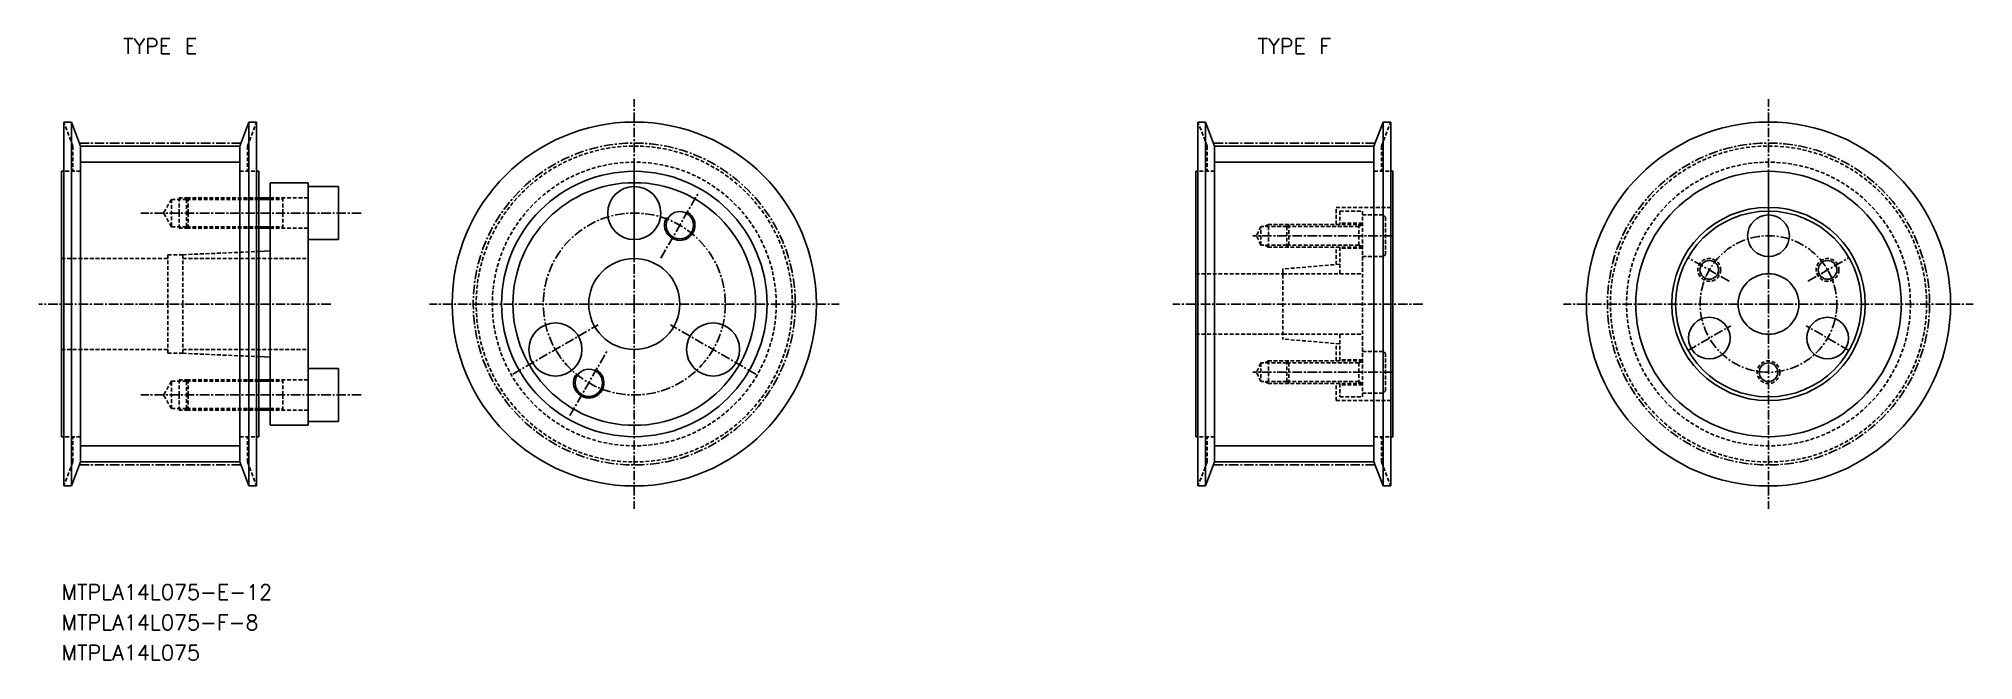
# Model space of a CAD drawing. Extents: x 25 to 280, y 65 to 147.
import ezdxf
from ezdxf.enums import TextEntityAlignment as Align

# ---------------------------------------------------------------- set-up
doc = ezdxf.new("R2010")
doc.units = 0
doc.linetypes.add('CENTER', pattern=[2, 1.25, -0.25, 0.25, -0.25])
doc.linetypes.add('DASHED', pattern=[0.75, 0.5, -0.25])
doc.layers.get('0').update_dxf_attribs({"linetype": 'CONTINUOUS'})
doc.layers.add('CENTER', color=1, linetype='CENTER')
doc.styles.add('MISUMI', font='txt.shx')

msp = doc.modelspace()

# ---------------------------------------------------------------- linework, layer by layer
at = {"color": 3, "linetype": 'DASHED'}
for p, q in [((29.28, 132.44), (28.08, 135.6)), ((52.28, 132.44), (53.48, 135.6)), ((178.78, 132.44), (177.58, 135.6)), ((201.78, 132.44), (202.98, 135.6)), ((29.28, 132.44), (29.28, 129.1)), ((52.28, 132.44), (52.28, 129.1)), ((178.78, 132.44), (178.78, 129.1)), ((201.78, 132.44), (201.78, 129.1)), ((30.28, 129.1), (28.08, 129.1)), ((51.28, 129.1), (53.48, 129.1)), ((179.78, 129.1), (177.58, 129.1)), ((200.78, 129.1), (202.98, 129.1)), ((42.28, 125.4), (41.24, 123.6)), ((42.28, 125.4), (42.28, 121.8)), ((44.28, 125.4), (42.28, 125.4)), ((44.48, 125.6), (43.28, 125.6)), ((43.28, 125.6), (43.28, 123.6)), ((44.48, 125.6), (44.28, 125.4)), ((44.28, 125.4), (53.78, 125.4)), ((44.28, 125.4), (44.28, 123.6)), ((53.78, 125.6), (44.48, 125.6)), ((44.48, 125.6), (44.48, 123.6)), ((60.28, 125.6), (55.28, 125.6)), ((55.28, 125.4), (56.94, 125.4)), ((56.94, 125.6), (56.94, 123.6)), ((42.28, 121.8), (41.24, 123.6)), ((43.28, 121.6), (43.28, 123.6)), ((44.28, 121.8), (44.28, 123.6)), ((44.48, 121.6), (44.48, 123.6)), ((56.94, 121.6), (56.94, 123.6)), ((195.78, 124.35), (203.28, 124.35)), ((195.78, 122.1), (195.78, 124.35)), ((196.28, 123.85), (199.28, 123.85)), ((196.28, 123.85), (196.28, 122.1)), ((199.28, 123.85), (199.28, 99.35)), ((201.98, 123.35), (199.28, 123.35)), ((201.98, 123.35), (201.98, 117.85)), ((201.98, 123.35), (202.28, 123.05)), ((202.28, 123.05), (202.28, 118.15)), ((44.28, 121.8), (42.28, 121.8)), ((44.48, 121.6), (43.28, 121.6)), ((44.28, 121.8), (53.78, 121.8)), ((44.48, 121.6), (44.28, 121.8)), ((53.78, 121.6), (44.48, 121.6)), ((55.28, 121.8), (56.94, 121.8)), ((60.28, 121.6), (55.28, 121.6)), ((185.86, 121.83), (185.28, 120.6)), ((185.86, 119.37), (185.28, 120.6)), ((185.29, 120.6), (185.29, 120.6)), ((189.28, 121.83), (185.86, 121.83)), ((185.86, 119.37), (185.86, 121.83)), ((186.86, 122.1), (186.39, 121.83)), ((189.55, 122.1), (186.86, 122.1)), ((186.86, 119.1), (186.86, 122.1)), ((189.28, 121.83), (189.55, 122.1)), ((198.78, 121.83), (189.28, 121.83)), ((189.28, 121.83), (189.28, 119.37)), ((199.28, 122.1), (189.55, 122.1)), ((189.55, 122.1), (189.55, 119.1)), ((199.28, 122.25), (196.28, 122.25)), ((198.78, 122.1), (198.78, 119.1)), ((198.78, 121.83), (199.25, 122.1)), ((27.78, 117.6), (41.78, 117.6)), ((41.78, 118.1), (41.78, 111.6)), ((41.78, 118.1), (43.78, 118.1)), ((43.78, 118.1), (53.78, 118.53)), ((43.78, 118.1), (43.78, 111.6)), ((43.78, 117.6), (60.28, 117.6)), ((185.85, 119.4), (185.85, 119.4)), ((189.28, 119.37), (185.85, 119.37)), ((186.85, 119.1), (186.38, 119.37)), ((189.55, 119.1), (186.85, 119.1)), ((198.78, 119.37), (189.28, 119.37)), ((189.55, 119.1), (189.28, 119.37)), ((199.28, 119.1), (189.55, 119.1)), ((195.78, 116.81), (195.78, 119.1)), ((196.28, 119.1), (196.28, 115.6)), ((199.28, 118.95), (196.28, 118.95)), ((198.78, 119.37), (199.25, 119.1)), ((201.98, 117.85), (199.28, 117.85)), ((201.98, 117.85), (202.28, 118.15)), ((177.28, 115.6), (188.78, 115.6)), ((196.28, 116.85), (188.78, 116.22)), ((188.78, 116.22), (188.78, 106.97)), ((188.78, 115.6), (199.28, 115.6)), ((41.78, 105.1), (41.78, 111.6)), ((43.78, 105.1), (43.78, 111.6)), ((177.28, 107.6), (188.78, 107.6)), ((188.78, 107.6), (199.28, 107.6)), ((196.28, 107.6), (196.28, 104.1)), ((27.78, 105.6), (41.78, 105.6)), ((41.78, 105.1), (43.78, 105.1)), ((43.78, 105.6), (60.28, 105.6)), ((43.78, 105.1), (53.78, 104.66)), ((196.28, 106.35), (188.78, 106.97)), ((195.78, 104.1), (195.78, 106.39)), ((201.98, 105.35), (199.28, 105.35)), ((201.98, 99.85), (201.98, 105.35)), ((201.98, 105.35), (202.28, 105.05)), ((202.28, 100.15), (202.28, 105.05)), ((185.86, 103.83), (185.28, 102.6)), ((185.86, 101.37), (185.28, 102.6)), ((185.29, 102.6), (185.29, 102.6)), ((185.86, 103.83), (185.86, 101.37)), ((189.28, 103.83), (185.86, 103.83)), ((185.86, 103.8), (185.86, 103.8)), ((186.86, 104.1), (186.39, 103.83)), ((186.86, 104.1), (186.86, 101.1)), ((189.55, 104.1), (186.86, 104.1)), ((189.55, 104.1), (189.28, 103.83)), ((198.78, 103.83), (189.28, 103.83)), ((189.28, 101.37), (189.28, 103.83)), ((199.28, 104.1), (189.55, 104.1)), ((189.55, 101.1), (189.55, 104.1)), ((199.28, 104.25), (196.28, 104.25)), ((198.78, 101.1), (198.78, 104.1)), ((198.78, 103.83), (199.25, 104.1)), ((42.28, 101.4), (41.24, 99.6)), ((42.28, 97.8), (41.24, 99.6)), ((42.28, 97.8), (42.28, 101.4)), ((44.28, 101.4), (42.28, 101.4)), ((43.28, 101.6), (43.28, 99.6)), ((44.48, 101.6), (43.28, 101.6)), ((43.28, 97.6), (43.28, 99.6)), ((44.48, 101.6), (44.28, 101.4)), ((44.28, 101.4), (53.78, 101.4)), ((44.28, 101.4), (44.28, 99.6)), ((44.28, 97.8), (44.28, 99.6)), ((53.78, 101.6), (44.48, 101.6)), ((44.48, 101.6), (44.48, 99.6)), ((44.48, 97.6), (44.48, 99.6)), ((60.28, 101.6), (55.28, 101.6)), ((55.28, 101.4), (56.94, 101.4)), ((56.94, 101.6), (56.94, 99.6)), ((56.94, 97.6), (56.94, 99.6)), ((189.28, 101.37), (185.86, 101.37)), ((186.86, 101.1), (186.39, 101.37)), ((189.55, 101.1), (186.86, 101.1)), ((198.78, 101.37), (189.28, 101.37)), ((189.28, 101.37), (189.55, 101.1)), ((199.28, 101.1), (189.55, 101.1)), ((195.78, 98.85), (195.78, 101.1)), ((196.28, 101.1), (196.28, 99.35)), ((199.28, 100.95), (196.28, 100.95)), ((198.78, 101.37), (199.25, 101.1)), ((201.98, 99.85), (199.28, 99.85)), ((201.98, 99.85), (202.28, 100.15)), ((44.28, 97.8), (42.28, 97.8)), ((44.48, 97.6), (43.28, 97.6)), ((44.28, 97.8), (53.78, 97.8)), ((44.48, 97.6), (44.28, 97.8)), ((53.78, 97.6), (44.48, 97.6)), ((55.28, 97.8), (56.94, 97.8)), ((60.28, 97.6), (55.28, 97.6)), ((195.78, 98.85), (203.28, 98.85)), ((196.28, 99.35), (199.28, 99.35)), ((30.28, 94.1), (28.08, 94.1)), ((29.28, 90.76), (29.28, 94.1)), ((51.28, 94.1), (53.48, 94.1)), ((52.28, 90.76), (52.28, 94.1)), ((179.78, 94.1), (177.58, 94.1)), ((178.78, 90.76), (178.78, 94.1)), ((200.78, 94.1), (202.98, 94.1)), ((201.78, 90.76), (201.78, 94.1)), ((29.28, 90.76), (28.08, 87.6)), ((52.28, 90.76), (53.48, 87.6)), ((178.78, 90.76), (177.58, 87.6)), ((201.78, 90.76), (202.98, 87.6))]:
    msp.add_line(p, q, dxfattribs=at)
at = {"color": 7, "linetype": 'CONTINUOUS'}
for p, q in [((28.08, 135.6), (28.08, 129.1)), ((29.08, 135.6), (28.08, 135.6)), ((29.08, 135.6), (29.08, 87.6)), ((30.28, 132.44), (29.08, 135.6)), ((51.28, 132.44), (52.48, 135.6)), ((52.48, 135.6), (52.48, 87.6)), ((52.48, 135.6), (53.48, 135.6)), ((53.48, 135.6), (53.48, 129.1)), ((177.58, 135.6), (177.58, 129.1)), ((178.58, 135.6), (177.58, 135.6)), ((178.58, 135.6), (178.58, 87.6)), ((179.78, 132.44), (178.58, 135.6)), ((200.78, 132.44), (201.98, 135.6)), ((201.98, 135.6), (201.98, 87.6)), ((201.98, 135.6), (202.98, 135.6)), ((202.98, 135.6), (202.98, 129.1)), ((51.28, 132.44), (30.28, 132.44)), ((30.28, 132.44), (30.28, 129.1)), ((51.28, 132.44), (51.28, 129.1)), ((200.78, 132.44), (179.78, 132.44)), ((179.78, 132.44), (179.78, 129.1)), ((200.78, 132.44), (200.78, 129.1)), ((27.78, 129.1), (27.78, 111.6)), ((28.08, 129.1), (27.78, 129.1)), ((28.08, 129.1), (28.08, 111.6)), ((30.28, 129.1), (30.28, 94.1)), ((51.28, 129.1), (51.28, 94.1)), ((53.48, 129.1), (53.48, 111.6)), ((53.48, 129.1), (53.78, 129.1)), ((53.78, 129.1), (53.78, 125.6)), ((55.28, 127.6), (60.28, 127.6)), ((55.28, 127.6), (55.28, 125.6)), ((60.28, 127.6), (60.28, 127.1)), ((177.28, 129.1), (177.28, 94.1)), ((177.58, 129.1), (177.28, 129.1)), ((177.58, 129.1), (177.58, 94.1)), ((179.78, 129.1), (179.78, 94.1)), ((200.78, 129.1), (200.78, 94.1)), ((202.98, 129.1), (202.98, 94.1)), ((202.98, 129.1), (203.28, 129.1)), ((203.28, 129.1), (203.28, 125.6)), ((55.28, 125.6), (53.78, 125.6)), ((53.78, 125.6), (53.78, 121.6)), ((55.28, 125.6), (55.28, 121.6)), ((60.28, 127.1), (64.28, 127.1)), ((60.28, 127.1), (60.28, 120.1)), ((64.28, 127.1), (64.28, 123.6)), ((203.28, 125.6), (203.28, 121.6)), ((64.28, 120.1), (64.28, 123.6)), ((55.28, 121.6), (53.78, 121.6)), ((53.78, 121.6), (53.78, 118.53)), ((55.28, 121.6), (55.28, 118.6)), ((60.28, 120.1), (64.28, 120.1)), ((60.28, 120.1), (60.28, 111.6)), ((203.28, 121.6), (203.28, 118.53)), ((55.28, 118.6), (53.78, 118.53)), ((53.78, 118.53), (53.78, 111.6)), ((55.28, 118.6), (55.28, 111.6)), ((203.28, 118.53), (203.28, 104.66)), ((27.78, 94.1), (27.78, 111.6)), ((28.08, 94.1), (28.08, 111.6)), ((53.48, 94.1), (53.48, 111.6)), ((53.78, 104.66), (53.78, 111.6)), ((55.28, 104.6), (55.28, 111.6)), ((60.28, 103.1), (60.28, 111.6)), ((55.28, 104.6), (53.78, 104.66)), ((53.78, 101.6), (53.78, 104.66)), ((55.28, 101.6), (55.28, 104.6)), ((203.28, 101.6), (203.28, 104.66)), ((60.28, 103.1), (64.28, 103.1)), ((60.28, 96.1), (60.28, 103.1)), ((64.28, 103.1), (64.28, 99.6)), ((55.28, 101.6), (53.78, 101.6)), ((53.78, 97.6), (53.78, 101.6)), ((55.28, 97.6), (55.28, 101.6)), ((64.28, 96.1), (64.28, 99.6)), ((203.28, 97.6), (203.28, 101.6)), ((55.28, 97.6), (53.78, 97.6)), ((53.78, 94.1), (53.78, 97.6)), ((55.28, 95.6), (55.28, 97.6)), ((203.28, 94.1), (203.28, 97.6)), ((55.28, 95.6), (60.28, 95.6)), ((60.28, 96.1), (64.28, 96.1)), ((60.28, 95.6), (60.28, 96.1)), ((28.08, 94.1), (27.78, 94.1)), ((28.08, 87.6), (28.08, 94.1)), ((30.28, 90.76), (30.28, 94.1)), ((51.28, 90.76), (51.28, 94.1)), ((53.48, 87.6), (53.48, 94.1)), ((53.48, 94.1), (53.78, 94.1)), ((177.58, 94.1), (177.28, 94.1)), ((177.58, 87.6), (177.58, 94.1)), ((179.78, 90.76), (179.78, 94.1)), ((200.78, 90.76), (200.78, 94.1)), ((202.98, 87.6), (202.98, 94.1)), ((202.98, 94.1), (203.28, 94.1)), ((30.28, 90.76), (29.08, 87.6)), ((51.28, 90.76), (30.28, 90.76)), ((51.28, 90.76), (52.48, 87.6)), ((179.78, 90.76), (178.58, 87.6)), ((200.78, 90.76), (179.78, 90.76)), ((200.78, 90.76), (201.98, 87.6)), ((29.08, 87.6), (28.08, 87.6)), ((52.48, 87.6), (53.48, 87.6)), ((178.58, 87.6), (177.58, 87.6)), ((201.98, 87.6), (202.98, 87.6))]:
    msp.add_line(p, q, dxfattribs=at)
at = {"color": 3, "linetype": 'CONTINUOUS'}
for p, q in [((51.28, 130.31), (30.28, 130.31)), ((200.78, 130.31), (179.78, 130.31)), ((51.28, 92.89), (30.28, 92.89)), ((200.78, 92.89), (179.78, 92.89))]:
    msp.add_line(p, q, dxfattribs=at)
at = {"color": 3}
for p, q in [((55.28, 125.4), (53.78, 125.4)), ((55.28, 121.8), (53.78, 121.8)), ((55.28, 101.4), (53.78, 101.4)), ((55.28, 97.8), (53.78, 97.8))]:
    msp.add_line(p, q, dxfattribs=at)
at = {"color": 7, "linetype": 'CONTINUOUS'}
for centre, radius in [((103.28, 111.6), 24), ((252.78, 111.6), 24), ((103.28, 111.6), 17.5), ((103.28, 111.6), 16), ((103.28, 111.6), 16), ((252.78, 111.6), 17.5), ((103.28, 123.6), 3.5), ((109.28, 121.99), 1.8), ((252.78, 111.6), 12.75), ((252.78, 111.6), 12.25), ((252.78, 120.6), 2.75), ((103.28, 111.6), 6), ((244.98, 116.1), 1.23), ((260.57, 116.1), 1.23), ((252.78, 111.6), 4), ((244.98, 107.1), 2.75), ((260.57, 107.1), 2.75), ((92.88, 105.6), 3.5), ((113.67, 105.6), 3.5), ((97.28, 101.21), 1.8), ((252.78, 102.6), 1.23)]:
    msp.add_circle(centre, radius, dxfattribs=at)
at = {"color": 3, "linetype": 'DASHED'}
for centre, radius in [((103.28, 111.6), 20.84), ((103.28, 111.6), 18.71), ((252.78, 111.6), 20.84), ((252.78, 111.6), 18.71), ((244.98, 116.1), 1.5), ((260.57, 116.1), 1.5), ((252.78, 102.6), 1.5)]:
    msp.add_circle(centre, radius, dxfattribs=at)
at = {"color": 3}
for centre in [(109.28, 121.99), (97.28, 101.21)]:
    msp.add_arc(centre, 2, 150, 62, dxfattribs=at)
at = {"layer": 'CENTER', "color": 1, "linetype": 'CENTER'}
for p, q in [((103.28, 111.6), (103.28, 138.6)), ((252.78, 111.6), (252.78, 138.6)), ((51.42, 132.82), (30.13, 132.82)), ((200.92, 132.82), (179.63, 132.82)), ((103.28, 130.1), (103.28, 117.1)), ((252.78, 129.1), (252.78, 116.1)), ((106.78, 117.66), (111.78, 126.32)), ((67.28, 123.6), (38.24, 123.6)), ((203.28, 120.6), (184.83, 120.6)), ((247.58, 114.6), (242.17, 117.72)), ((257.97, 114.6), (263.39, 117.72)), ((63.28, 111.6), (24.78, 111.6)), ((103.28, 111.6), (76.28, 111.6)), ((103.28, 111.6), (130.28, 111.6)), ((103.28, 111.6), (103.28, 84.6)), ((207.21, 111.6), (174.28, 111.6)), ((252.78, 111.6), (225.78, 111.6)), ((252.78, 111.6), (279.78, 111.6)), ((252.78, 111.6), (252.78, 84.6)), ((87.26, 102.35), (98.51, 108.85)), ((119.3, 102.35), (108.04, 108.85)), ((242.17, 105.47), (247.8, 108.72)), ((263.39, 105.47), (257.76, 108.72)), ((94.78, 96.88), (99.78, 105.54)), ((203.28, 102.6), (184.83, 102.6)), ((67.28, 99.6), (38.24, 99.6)), ((51.42, 90.37), (30.13, 90.37)), ((200.92, 90.37), (179.63, 90.37))]:
    msp.add_line(p, q, dxfattribs=at)
for centre, radius in [((103.28, 111.6), 21.23), ((252.78, 111.6), 21.23), ((103.28, 111.6), 12), ((252.78, 111.6), 9)]:
    msp.add_circle(centre, radius, dxfattribs=at)

# ---------------------------------------------------------------- texts
at = {"color": 7, "linetype": 'CONTINUOUS', "style": 'MISUMI'}
for s, p in [('TYPE E', (40.78, 145.6)), ('TYPE F', (190.28, 145.6))]:
    msp.add_text(s, height=2, dxfattribs=at).set_placement(p, align=Align.MIDDLE_CENTER)
for s, p in [('MTPLA14L075-E-12', (27.78, 72.6)), ('MTPLA14L075-F-8', (27.78, 68.6)), ('MTPLA14L075', (27.78, 64.6))]:
    msp.add_text(s, height=2, dxfattribs=at).set_placement(p)

doc.saveas('drawing.dxf')
